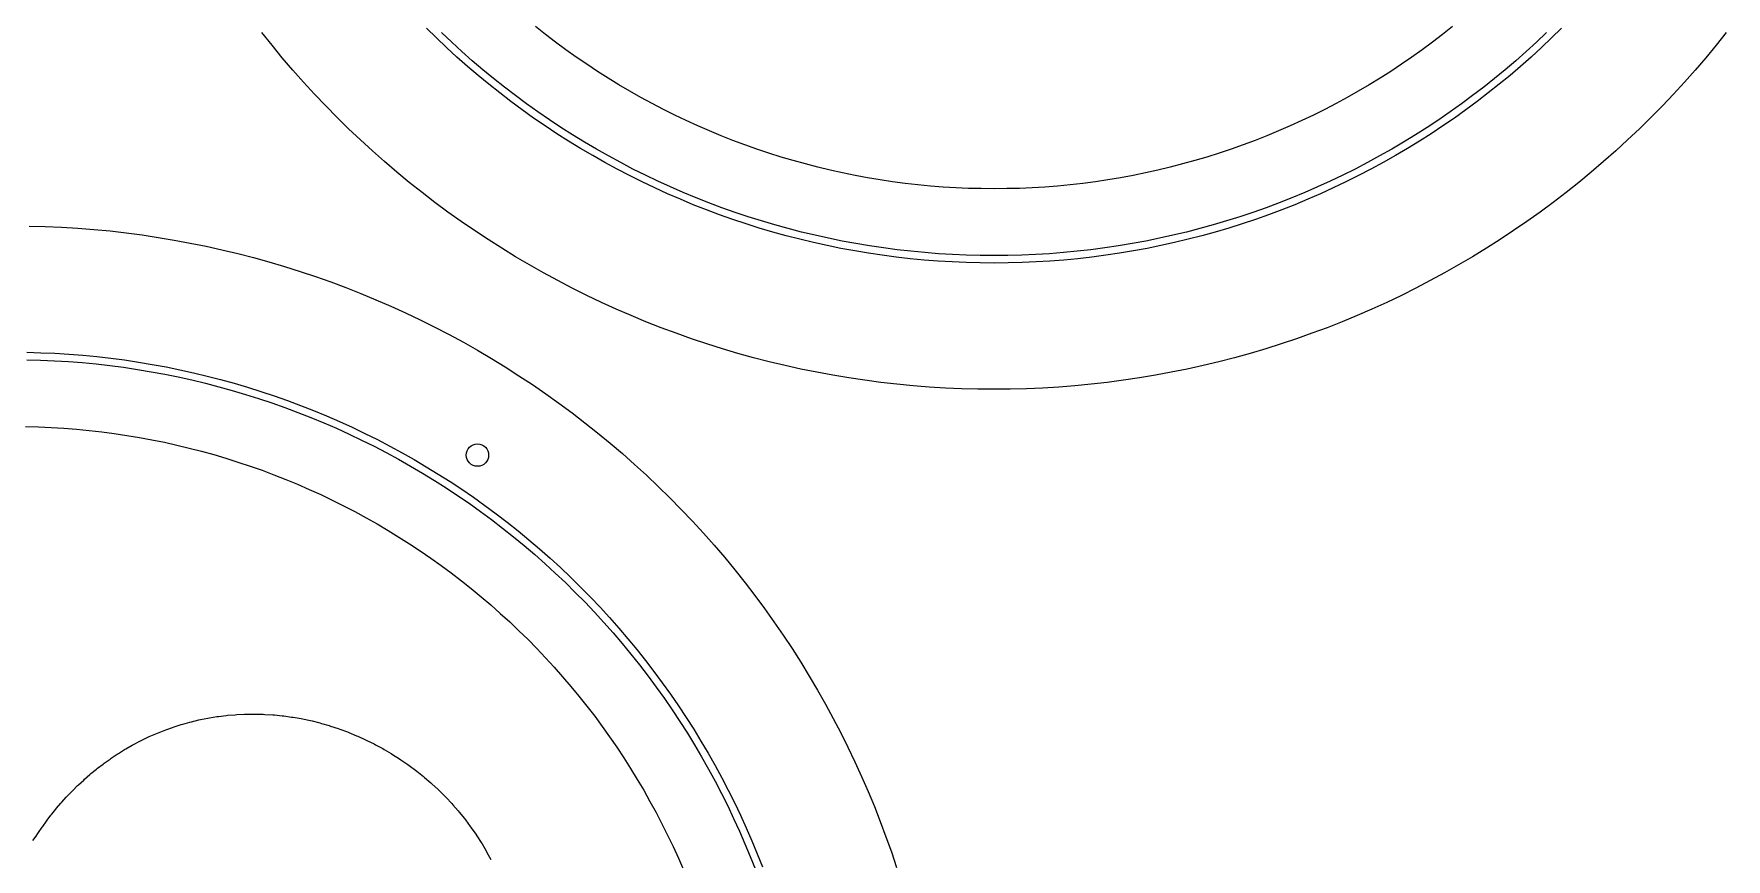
# Model space of a CAD drawing. Header units: metres. Extents: x 10 to 1210, y 10 to 2773.
# Drawn here: x 953.8 to 1181.5, y 174.7 to 285.9 of the extents above; entities that cross this region are included whole.
import ezdxf

# ---------------------------------------------------------------- set-up
doc = ezdxf.new("R2010")
doc.units = ezdxf.units.M
for name, color, linetype in [('ACIKLIK', 5, 'Continuous'), ('ASKI_DELIK', 6, 'Continuous'), ('CAM_SABLON', 4, 'Continuous'), ('DIS_KENAR_V91_Z3', 1, 'Continuous'), ('LAMBA_T4_Z4', 3, 'Continuous')]:
    doc.layers.add(name, color=color, linetype=linetype)

msp = doc.modelspace()

# ---------------------------------------------------------------- linework, layer by layer
at = {"layer": 'ACIKLIK'}
for points in [[(1144.67, 286.84), (1143.33, 285.78), (1141.98, 284.73), (1140.6, 283.72), (1139.21, 282.72), (1137.8, 281.76), (1136.37, 280.81), (1134.93, 279.89), (1133.47, 279), (1132, 278.13), (1130.51, 277.29), (1129.01, 276.47), (1127.49, 275.68), (1125.96, 274.92), (1124.42, 274.18), (1122.86, 273.47), (1121.29, 272.79), (1119.71, 272.14), (1118.12, 271.51), (1116.52, 270.91), (1114.91, 270.34), (1113.28, 269.8), (1111.65, 269.28), (1110.01, 268.8), (1108.36, 268.34), (1106.71, 267.91), (1105.04, 267.51), (1103.38, 267.14), (1101.7, 266.8), (1100.02, 266.49), (1098.33, 266.21), (1096.64, 265.95), (1094.94, 265.73), (1093.24, 265.54), (1091.54, 265.37), (1089.84, 265.24), (1088.13, 265.14), (1086.42, 265.06), (1084.71, 265.02), (1083, 265), (1081.29, 265.02), (1079.58, 265.06), (1077.87, 265.14), (1076.16, 265.24), (1074.46, 265.37), (1072.76, 265.54), (1071.06, 265.73), (1069.36, 265.95), (1067.67, 266.21), (1065.98, 266.49), (1064.3, 266.8), (1062.62, 267.14), (1060.96, 267.51), (1059.29, 267.91), (1057.64, 268.34), (1055.99, 268.8), (1054.35, 269.28), (1052.72, 269.8), (1051.09, 270.34), (1049.48, 270.91), (1047.88, 271.51), (1046.29, 272.14), (1044.71, 272.79), (1043.14, 273.47), (1041.58, 274.18), (1040.04, 274.92), (1038.51, 275.68), (1036.99, 276.47), (1035.49, 277.29), (1034, 278.13), (1032.53, 279), (1031.07, 279.89), (1029.63, 280.81), (1028.2, 281.76), (1026.79, 282.72), (1025.4, 283.72), (1024.02, 284.73), (1022.67, 285.78), (1021.33, 286.84)], [(952.71, 232.98), (954.42, 232.94), (956.13, 232.86), (957.84, 232.76), (959.54, 232.63), (961.24, 232.46), (962.94, 232.27), (964.64, 232.05), (966.33, 231.79), (968.02, 231.51), (969.7, 231.2), (971.38, 230.86), (973.04, 230.49), (974.71, 230.09), (976.36, 229.66), (978.01, 229.2), (979.65, 228.72), (981.28, 228.2), (982.91, 227.66), (984.52, 227.09), (986.12, 226.49), (987.71, 225.86), (989.29, 225.21), (990.86, 224.53), (992.42, 223.82), (993.96, 223.08), (995.49, 222.32), (997.01, 221.53), (998.51, 220.71), (1000, 219.87), (1001.47, 219), (1002.93, 218.11), (1004.37, 217.19), (1005.8, 216.24), (1007.21, 215.28), (1008.6, 214.28), (1009.98, 213.27), (1011.33, 212.22), (1012.67, 211.16), (1013.99, 210.07), (1015.29, 208.96), (1016.57, 207.83), (1017.84, 206.67), (1019.08, 205.49), (1020.3, 204.3), (1021.49, 203.08), (1022.67, 201.84), (1023.83, 200.57), (1024.96, 199.29), (1026.07, 197.99), (1027.16, 196.67), (1028.22, 195.33), (1029.27, 193.98), (1030.28, 192.6), (1031.28, 191.21), (1032.24, 189.8), (1033.19, 188.37), (1034.11, 186.93), (1035, 185.47), (1035.87, 184), (1036.71, 182.51), (1037.53, 181.01), (1038.32, 179.49), (1039.08, 177.96), (1039.82, 176.42), (1040.53, 174.86), (1041.21, 173.29)]]:
    msp.add_lwpolyline(points, dxfattribs=at)
at = {"layer": 'ASKI_DELIK'}
msp.add_circle((1013.5, 229.14), 1.5, dxfattribs=at)
at = {"layer": 'CAM_SABLON'}
for points in [[(1157.33, 286.03), (1155.97, 284.75), (1154.6, 283.48), (1153.2, 282.25), (1151.78, 281.03), (1150.34, 279.85), (1148.88, 278.68), (1147.39, 277.55), (1145.89, 276.44), (1144.37, 275.35), (1142.83, 274.29), (1141.28, 273.26), (1139.7, 272.26), (1138.11, 271.28), (1136.5, 270.34), (1134.87, 269.42), (1133.23, 268.53), (1131.58, 267.66), (1129.91, 266.83), (1128.22, 266.03), (1126.52, 265.25), (1124.81, 264.51), (1123.08, 263.79), (1121.35, 263.11), (1119.6, 262.45), (1117.84, 261.83), (1116.06, 261.24), (1114.28, 260.68), (1112.49, 260.15), (1110.69, 259.65), (1108.89, 259.18), (1107.07, 258.74), (1105.25, 258.34), (1103.42, 257.97), (1101.58, 257.63), (1099.74, 257.32), (1097.89, 257.04), (1096.04, 256.8), (1094.18, 256.59), (1092.33, 256.41), (1090.46, 256.26), (1088.6, 256.15), (1086.73, 256.07), (1084.87, 256.02), (1083, 256), (1081.13, 256.02), (1079.27, 256.07), (1077.4, 256.15), (1075.54, 256.26), (1073.67, 256.41), (1071.82, 256.59), (1069.96, 256.8), (1068.11, 257.04), (1066.26, 257.32), (1064.42, 257.63), (1062.58, 257.97), (1060.75, 258.34), (1058.93, 258.74), (1057.11, 259.18), (1055.31, 259.65), (1053.51, 260.15), (1051.72, 260.68), (1049.94, 261.24), (1048.16, 261.83), (1046.4, 262.45), (1044.65, 263.11), (1042.92, 263.79), (1041.19, 264.51), (1039.48, 265.25), (1037.78, 266.03), (1036.09, 266.83), (1034.42, 267.66), (1032.77, 268.53), (1031.13, 269.42), (1029.5, 270.34), (1027.89, 271.28), (1026.3, 272.26), (1024.72, 273.26), (1023.17, 274.29), (1021.63, 275.35), (1020.11, 276.44), (1018.61, 277.55), (1017.12, 278.68), (1015.66, 279.85), (1014.22, 281.03), (1012.8, 282.25), (1011.4, 283.48), (1010.03, 284.75), (1008.67, 286.03)], [(952.87, 241.98), (954.73, 241.93), (956.6, 241.85), (958.46, 241.74), (960.33, 241.59), (962.18, 241.41), (964.04, 241.2), (965.89, 240.96), (967.74, 240.68), (969.58, 240.37), (971.42, 240.03), (973.25, 239.66), (975.07, 239.26), (976.89, 238.82), (978.69, 238.35), (980.49, 237.85), (982.28, 237.32), (984.06, 236.76), (985.84, 236.17), (987.6, 235.55), (989.35, 234.89), (991.08, 234.21), (992.81, 233.49), (994.52, 232.75), (996.22, 231.97), (997.91, 231.17), (999.58, 230.34), (1001.23, 229.47), (1002.87, 228.58), (1004.5, 227.66), (1006.11, 226.72), (1007.7, 225.74), (1009.28, 224.74), (1010.83, 223.71), (1012.37, 222.65), (1013.89, 221.56), (1015.39, 220.45), (1016.88, 219.32), (1018.34, 218.15), (1019.78, 216.97), (1021.2, 215.75), (1022.6, 214.52), (1023.97, 213.25), (1025.33, 211.97), (1026.66, 210.66), (1027.97, 209.33), (1029.25, 207.97), (1030.52, 206.6), (1031.75, 205.2), (1032.97, 203.78), (1034.15, 202.34), (1035.32, 200.88), (1036.45, 199.39), (1037.56, 197.89), (1038.65, 196.37), (1039.71, 194.83), (1040.74, 193.28), (1041.74, 191.7), (1042.72, 190.11), (1043.66, 188.5), (1044.58, 186.87), (1045.47, 185.23), (1046.34, 183.58), (1047.17, 181.91), (1047.97, 180.22), (1048.75, 178.52), (1049.49, 176.81), (1050.21, 175.08), (1050.89, 173.35)]]:
    msp.add_lwpolyline(points, dxfattribs=at)
at = {"layer": 'DIS_KENAR_V91_Z3'}
for points in [[(1181.5, 286.04), (1180.14, 284.33), (1178.76, 282.65), (1177.34, 280.99), (1175.89, 279.36), (1174.42, 277.75), (1172.92, 276.17), (1171.39, 274.61), (1169.83, 273.08), (1168.25, 271.58), (1166.64, 270.11), (1165.01, 268.66), (1163.35, 267.24), (1161.67, 265.86), (1159.96, 264.5), (1158.23, 263.17), (1156.47, 261.87), (1154.7, 260.61), (1152.9, 259.37), (1151.08, 258.17), (1149.24, 256.99), (1147.38, 255.85), (1145.5, 254.75), (1143.6, 253.67), (1141.68, 252.63), (1139.75, 251.62), (1137.8, 250.65), (1135.83, 249.71), (1133.84, 248.81), (1131.84, 247.94), (1129.83, 247.1), (1127.8, 246.3), (1125.75, 245.54), (1123.7, 244.81), (1121.63, 244.12), (1119.55, 243.46), (1117.45, 242.84), (1115.35, 242.26), (1113.24, 241.71), (1111.12, 241.2), (1108.99, 240.73), (1106.85, 240.3), (1104.71, 239.9), (1102.55, 239.54), (1100.4, 239.22), (1098.23, 238.93), (1096.07, 238.68), (1093.89, 238.48), (1091.72, 238.3), (1089.54, 238.17), (1087.36, 238.08), (1085.18, 238.02), (1083, 238), (1080.82, 238.02), (1078.64, 238.08), (1076.46, 238.17), (1074.28, 238.3), (1072.11, 238.48), (1069.93, 238.68), (1067.77, 238.93), (1065.6, 239.22), (1063.45, 239.54), (1061.29, 239.9), (1059.15, 240.3), (1057.01, 240.73), (1054.88, 241.2), (1052.76, 241.71), (1050.65, 242.26), (1048.55, 242.84), (1046.45, 243.46), (1044.37, 244.12), (1042.3, 244.81), (1040.25, 245.54), (1038.2, 246.3), (1036.17, 247.1), (1034.16, 247.94), (1032.16, 248.81), (1030.17, 249.71), (1028.2, 250.65), (1026.25, 251.62), (1024.32, 252.63), (1022.4, 253.67), (1020.5, 254.75), (1018.62, 255.85), (1016.76, 256.99), (1014.92, 258.17), (1013.1, 259.37), (1011.3, 260.61), (1009.53, 261.87), (1007.77, 263.17), (1006.04, 264.5), (1004.33, 265.86), (1002.65, 267.24), (1000.99, 268.66), (999.36, 270.11), (997.75, 271.58), (996.17, 273.08), (994.61, 274.61), (993.08, 276.17), (991.58, 277.75), (990.11, 279.36), (988.66, 280.99), (987.24, 282.65), (985.86, 284.33), (984.5, 286.04)], [(953.18, 259.98), (955.36, 259.92), (957.54, 259.83), (959.72, 259.7), (961.89, 259.52), (964.07, 259.32), (966.23, 259.07), (968.4, 258.78), (970.55, 258.46), (972.71, 258.1), (974.85, 257.7), (976.99, 257.27), (979.12, 256.8), (981.24, 256.29), (983.35, 255.74), (985.45, 255.16), (987.55, 254.54), (989.63, 253.88), (991.7, 253.19), (993.75, 252.46), (995.8, 251.7), (997.83, 250.9), (999.84, 250.06), (1001.84, 249.19), (1003.83, 248.29), (1005.8, 247.35), (1007.75, 246.38), (1009.68, 245.37), (1011.6, 244.33), (1013.5, 243.25), (1015.38, 242.15), (1017.24, 241.01), (1019.08, 239.83), (1020.9, 238.63), (1022.7, 237.39), (1024.47, 236.13), (1026.23, 234.83), (1027.96, 233.5), (1029.67, 232.14), (1031.35, 230.76), (1033.01, 229.34), (1034.64, 227.89), (1036.25, 226.42), (1037.83, 224.92), (1039.39, 223.39), (1040.92, 221.83), (1042.42, 220.25), (1043.89, 218.64), (1045.34, 217.01), (1046.76, 215.35), (1048.14, 213.67), (1049.5, 211.96), (1050.83, 210.23), (1052.13, 208.47), (1053.39, 206.7), (1054.63, 204.9), (1055.83, 203.08), (1057.01, 201.24), (1058.15, 199.38), (1059.25, 197.5), (1060.33, 195.6), (1061.37, 193.68), (1062.38, 191.75), (1063.35, 189.8), (1064.29, 187.83), (1065.19, 185.84), (1066.06, 183.84), (1066.9, 181.83), (1067.7, 179.8), (1068.46, 177.75), (1069.19, 175.7), (1069.88, 173.63)], [(953.69, 177.23), (954.13, 177.84), (954.36, 178.2), (954.45, 178.33), (954.92, 179.02), (955.01, 179.15), (955.5, 179.84), (955.6, 179.97), (956.12, 180.66), (956.22, 180.79), (956.77, 181.47), (956.88, 181.6), (957.46, 182.28), (957.57, 182.41), (958.17, 183.08), (958.29, 183.2), (958.92, 183.86), (959.05, 183.99), (959.7, 184.63), (959.84, 184.76), (960.52, 185.39), (960.65, 185.51), (961.36, 186.13), (961.5, 186.25), (962.23, 186.85), (962.38, 186.97), (963.14, 187.54), (963.29, 187.66), (964.07, 188.21), (964.23, 188.33), (965.03, 188.86), (965.2, 188.97), (966.02, 189.48), (966.2, 189.58), (967.04, 190.06), (967.22, 190.16), (968.08, 190.62), (968.27, 190.71), (969.15, 191.14), (969.34, 191.23), (970.24, 191.62), (970.44, 191.7), (971.35, 192.07), (971.56, 192.15), (972.49, 192.48), (972.7, 192.55), (973.64, 192.85), (973.85, 192.91), (974.82, 193.18), (975.03, 193.24), (976.01, 193.47), (976.22, 193.52), (977.21, 193.71), (977.43, 193.75), (978.43, 193.92), (978.65, 193.95), (979.67, 194.07), (979.89, 194.1), (980.91, 194.18), (981.13, 194.2), (982.16, 194.25), (982.39, 194.26), (983.42, 194.27), (983.64, 194.27), (984.69, 194.24), (984.91, 194.23), (985.95, 194.16), (986.18, 194.15), (987.23, 194.04), (987.44, 194.01), (988.5, 193.87), (988.71, 193.84), (989.76, 193.65), (989.98, 193.61), (991.03, 193.39), (991.24, 193.34), (992.28, 193.08), (992.5, 193.02), (993.54, 192.72), (993.74, 192.65), (994.78, 192.31), (994.98, 192.24), (996, 191.86), (996.2, 191.78), (997.22, 191.36), (997.42, 191.28), (998.42, 190.82), (998.61, 190.73), (999.6, 190.24), (999.79, 190.14), (1000.76, 189.61), (1000.95, 189.51), (1001.9, 188.94), (1002.08, 188.83), (1003.02, 188.23), (1003.2, 188.12), (1004.11, 187.48), (1004.29, 187.36), (1005.18, 186.7), (1005.35, 186.57), (1006.22, 185.87), (1006.38, 185.73), (1007.22, 185.01), (1007.38, 184.87), (1008.2, 184.11), (1008.35, 183.96), (1009.14, 183.18), (1009.29, 183.03), (1010.05, 182.22), (1010.19, 182.06), (1010.92, 181.23), (1011.06, 181.06), (1011.75, 180.2), (1011.88, 180.03), (1012.54, 179.15), (1012.67, 178.97), (1013.29, 178.08), (1013.42, 177.89), (1014, 176.97), (1014.12, 176.78), (1014.67, 175.85), (1014.78, 175.65), (1015.29, 174.7)]]:
    msp.add_lwpolyline(points, dxfattribs=at)
at = {"layer": 'LAMBA_T4_Z4'}
for points in [[(1159.37, 286.63), (1158.02, 285.31), (1156.66, 284.01), (1155.27, 282.74), (1153.85, 281.49), (1152.42, 280.27), (1150.97, 279.07), (1149.49, 277.9), (1148, 276.75), (1146.48, 275.63), (1144.95, 274.53), (1143.39, 273.46), (1141.82, 272.42), (1140.23, 271.41), (1138.62, 270.43), (1137, 269.47), (1135.36, 268.54), (1133.7, 267.64), (1132.03, 266.77), (1130.34, 265.93), (1128.64, 265.12), (1126.93, 264.34), (1125.2, 263.59), (1123.46, 262.86), (1121.7, 262.17), (1119.94, 261.51), (1118.16, 260.88), (1116.37, 260.29), (1114.58, 259.72), (1112.77, 259.18), (1110.95, 258.68), (1109.13, 258.21), (1107.29, 257.77), (1105.45, 257.36), (1103.61, 256.98), (1101.75, 256.64), (1099.89, 256.33), (1098.03, 256.05), (1096.16, 255.81), (1094.29, 255.59), (1092.41, 255.41), (1090.53, 255.26), (1088.65, 255.15), (1086.77, 255.07), (1084.88, 255.02), (1083, 255), (1081.12, 255.02), (1079.23, 255.07), (1077.35, 255.15), (1075.47, 255.26), (1073.59, 255.41), (1071.71, 255.59), (1069.84, 255.81), (1067.97, 256.05), (1066.11, 256.33), (1064.25, 256.64), (1062.39, 256.98), (1060.55, 257.36), (1058.71, 257.77), (1056.87, 258.21), (1055.05, 258.68), (1053.23, 259.18), (1051.42, 259.72), (1049.63, 260.29), (1047.84, 260.88), (1046.06, 261.51), (1044.3, 262.17), (1042.54, 262.86), (1040.8, 263.59), (1039.07, 264.34), (1037.36, 265.12), (1035.66, 265.93), (1033.97, 266.77), (1032.3, 267.64), (1030.64, 268.54), (1029, 269.47), (1027.38, 270.43), (1025.77, 271.41), (1024.18, 272.42), (1022.61, 273.46), (1021.05, 274.53), (1019.52, 275.63), (1018, 276.75), (1016.51, 277.9), (1015.03, 279.07), (1013.58, 280.27), (1012.15, 281.49), (1010.73, 282.74), (1009.34, 284.01), (1007.98, 285.31), (1006.63, 286.63)], [(952.88, 242.98), (954.77, 242.93), (956.65, 242.85), (958.53, 242.74), (960.41, 242.59), (962.29, 242.41), (964.16, 242.19), (966.03, 241.95), (967.89, 241.67), (969.75, 241.36), (971.61, 241.02), (973.45, 240.64), (975.29, 240.23), (977.13, 239.79), (978.95, 239.32), (980.77, 238.82), (982.58, 238.28), (984.37, 237.71), (986.16, 237.12), (987.94, 236.49), (989.7, 235.83), (991.46, 235.14), (993.2, 234.41), (994.93, 233.66), (996.64, 232.88), (998.34, 232.07), (1000.03, 231.23), (1001.7, 230.36), (1003.36, 229.46), (1005, 228.53), (1006.62, 227.57), (1008.23, 226.59), (1009.82, 225.58), (1011.39, 224.54), (1012.95, 223.47), (1014.48, 222.37), (1016, 221.25), (1017.49, 220.1), (1018.97, 218.93), (1020.42, 217.73), (1021.85, 216.51), (1023.27, 215.26), (1024.66, 213.99), (1026.02, 212.69), (1027.37, 211.37), (1028.69, 210.02), (1029.99, 208.66), (1031.26, 207.27), (1032.51, 205.85), (1033.73, 204.42), (1034.93, 202.97), (1036.1, 201.49), (1037.25, 200), (1038.37, 198.48), (1039.47, 196.95), (1040.54, 195.39), (1041.58, 193.82), (1042.59, 192.23), (1043.57, 190.62), (1044.53, 189), (1045.46, 187.36), (1046.36, 185.7), (1047.23, 184.03), (1048.07, 182.34), (1048.88, 180.64), (1049.66, 178.93), (1050.41, 177.2), (1051.14, 175.46), (1051.83, 173.7)]]:
    msp.add_lwpolyline(points, dxfattribs=at)

doc.saveas('drawing.dxf')
